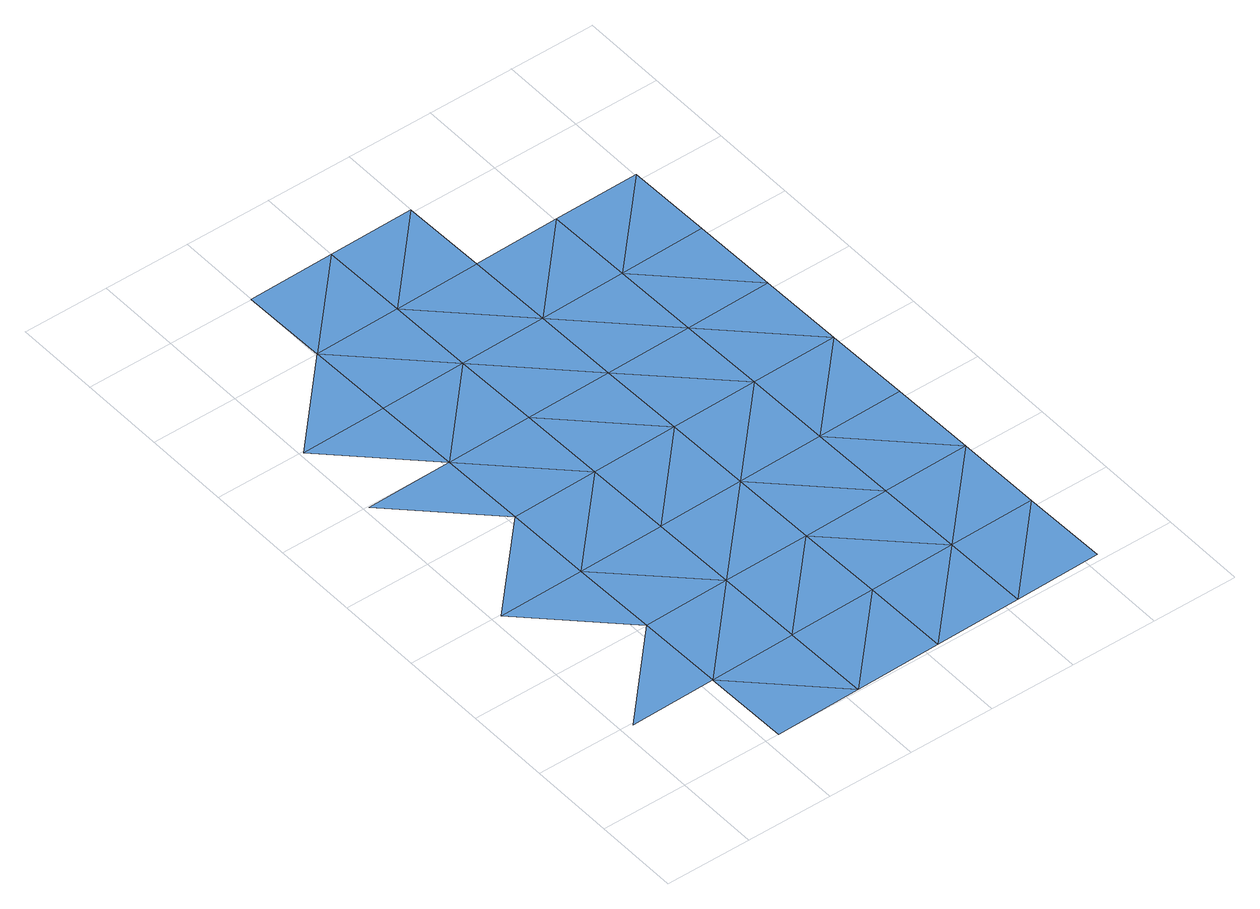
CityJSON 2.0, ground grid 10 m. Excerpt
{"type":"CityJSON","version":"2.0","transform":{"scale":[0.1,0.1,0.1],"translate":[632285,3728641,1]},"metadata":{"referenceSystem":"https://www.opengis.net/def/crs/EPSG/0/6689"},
"CityObjects":{
"waterbody1":{"type":"WaterBody","attributes":{"name":"福岡県津波浸水想定図","class":"1140","function":"2","WaterBodyTsunamiRiskAttribute.description":"1","WaterBodyTsunamiRiskAttribute.rank":"3"},"geometry":[{"type":"MultiSurface","lod":"1","boundaries":[[[0,1,2]],[[3,0,2]],[[2,4,3]],[[5,6,4]],[[5,7,6]],[[8,6,7]],[[7,9,8]],[[8,9,10]],[[9,11,10]]]}]},
"waterbody2":{"type":"WaterBody","attributes":{"name":"福岡県津波浸水想定図","class":"1140","function":"2","WaterBodyTsunamiRiskAttribute.description":"1","WaterBodyTsunamiRiskAttribute.rank":"2"},"geometry":[{"type":"MultiSurface","lod":"1","boundaries":[[[12,13,14]],[[14,0,12]],[[2,15,5]],[[5,4,2]],[[0,3,12]],[[16,13,17]],[[18,13,12]],[[19,20,17]],[[21,18,12]],[[12,3,21]],[[20,19,22]],[[17,13,18]],[[6,23,4]],[[17,24,19]],[[25,24,17]],[[3,4,23]],[[24,22,19]],[[3,26,21]],[[17,18,25]],[[27,18,21]],[[28,29,22]],[[27,25,18]],[[3,23,26]],[[22,24,30]],[[31,24,25]],[[21,26,27]],[[28,22,30]],[[27,31,25]],[[23,6,8]],[[32,26,23]],[[8,32,23]],[[31,33,24]],[[30,24,33]],[[26,34,27]],[[35,28,30]],[[27,34,31]],[[26,32,36]],[[37,35,30]],[[30,33,37]],[[38,32,8]],[[39,33,31]],[[26,36,34]],[[38,36,32]],[[31,34,39]],[[38,8,10]],[[33,40,37]],[[41,34,36]],[[33,39,42]],[[43,36,38]],[[40,33,42]],[[34,41,39]],[[36,43,41]],[[42,39,44]],[[44,39,41]],[[45,40,42]],[[42,44,46]],[[42,46,45]]]}]}
},
"vertices":[
[112,200,8],[14,98,8],[114,100,8],[212,202,8],[214,102,8],[216,2,8],[314,104,8],[316,4,8],[414,106,8],[416,6,8],[514,108,8],[516,8,8],
[110,300,8],[108,400,8],[10,298,8],[116,0,8],[6,498,8],[106,500,8],[208,402,8],[104,600,8],[4,598,8],[210,302,8],[102,700,8],[312,204,8],[204,602,8],[206,502,8],[310,304,8],[308,404,8],[200,802,8],[100,800,8],[202,702,8],[306,504,8],[412,206,8],[304,604,8],[408,406,8],[300,804,8],[410,306,8],[302,704,8],[512,208,8],[406,506,8],[402,706,8],[508,408,8],[404,606,8],[510,308,8],[506,508,8],[502,708,8],[504,608,8]
]}
